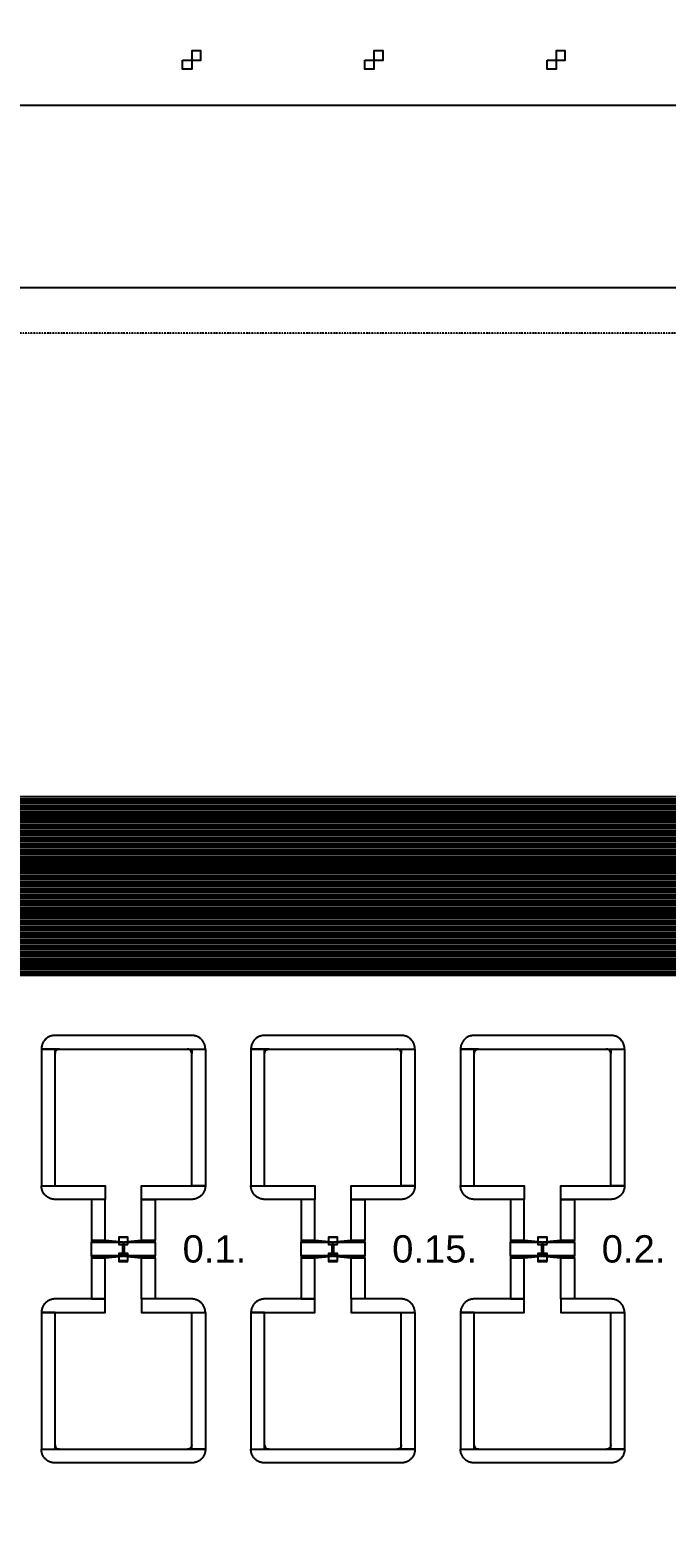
# Model space of a CAD drawing. Extents: x -50000 to 50000, y -50000 to 50000.
# Drawn here: x 18045 to 19441, y -32025 to -28734 of the extents above; entities that cross this region are included whole.
import ezdxf

# ---------------------------------------------------------------- set-up
doc = ezdxf.new("R2010")
doc.units = 0
doc.linetypes.add('DOT', pattern=[0.2, 0, -0.2])
doc.layers.get('0').update_dxf_attribs({"linetype": 'CONTINUOUS'})
for name, color, linetype in [('BASEMETAL', 4, 'CONTINUOUS'), ('DICEGRID', 3, 'CONTINUOUS'), ('FRAME', 8, 'CONTINUOUS'), ('MARKERS', 2, 'CONTINUOUS'), ('SECONDLAYER', 6, 'CONTINUOUS')]:
    doc.layers.add(name, color=color, linetype=linetype)
doc.styles.get("Standard").update_dxf_attribs({"font": 'arial.ttf'})

# ---------------------------------------------------------------- blocks, each defined once
blk = doc.blocks.new('DICINGBORDER')
for points in [[(3980, 7200), (4000, 7200), (4000, 7180), (3980, 7180)], [(4380, 7200), (4400, 7200), (4400, 7180), (4380, 7180)], [(4780, 7200), (4800, 7200), (4800, 7180), (4780, 7180)], [(4000, 0), (4020, 0), (4020, 20), (4000, 20)], [(4400, 0), (4420, 0), (4420, 20), (4400, 20)], [(4800, 0), (4820, 0), (4820, 20), (4800, 20)]]:
    blk.add_lwpolyline(points, close=True)
blk = doc.blocks.new('CHIP_JARRAY')
for points in [[(500, 5478), (6500, 5478), (6500, 5482.3), (500, 5482.3)], [(500, 5475), (6500, 5475), (6500, 5477), (500, 5477)], [(500, 5472), (6500, 5472), (6500, 5474.4), (500, 5474.4)], [(500, 5469), (6500, 5469), (6500, 5471), (500, 5471)], [(500, 5464), (6500, 5464), (6500, 5468.3), (500, 5468.3)], [(500, 5461), (6500, 5461), (6500, 5463), (500, 5463)], [(500, 5458), (6500, 5458), (6500, 5460.4), (500, 5460.4)], [(500, 5455), (6500, 5455), (6500, 5457), (500, 5457)], [(500, 5450), (6500, 5450), (6500, 5454.3), (500, 5454.3)], [(500, 5447), (6500, 5447), (6500, 5449), (500, 5449)], [(500, 5444), (6500, 5444), (6500, 5446.4), (500, 5446.4)], [(500, 5441), (6500, 5441), (6500, 5443), (500, 5443)], [(500, 5436), (6500, 5436), (6500, 5440.3), (500, 5440.3)], [(500, 5433), (6500, 5433), (6500, 5435), (500, 5435)], [(500, 5430), (6500, 5430), (6500, 5432.4), (500, 5432.4)], [(500, 5427), (6500, 5427), (6500, 5429), (500, 5429)], [(500, 5422), (6500, 5422), (6500, 5426.3), (500, 5426.3)], [(500, 5419), (6500, 5419), (6500, 5421), (500, 5421)], [(500, 5416), (6500, 5416), (6500, 5418.4), (500, 5418.4)], [(500, 5413), (6500, 5413), (6500, 5415), (500, 5415)], [(500, 5408), (6500, 5408), (6500, 5412.3), (500, 5412.3)], [(500, 5405), (6500, 5405), (6500, 5407), (500, 5407)], [(500, 5402), (6500, 5402), (6500, 5404.4), (500, 5404.4)], [(500, 5399), (6500, 5399), (6500, 5401), (500, 5401)], [(500, 5394), (6500, 5394), (6500, 5398.3), (500, 5398.3)], [(500, 5391), (6500, 5391), (6500, 5393), (500, 5393)], [(500, 5388), (6500, 5388), (6500, 5390.4), (500, 5390.4)], [(500, 5385), (6500, 5385), (6500, 5387), (500, 5387)], [(500, 5380), (6500, 5380), (6500, 5384.3), (500, 5384.3)], [(500, 5377), (6500, 5377), (6500, 5379), (500, 5379)], [(500, 5374), (6500, 5374), (6500, 5376.4), (500, 5376.4)], [(500, 5371), (6500, 5371), (6500, 5373), (500, 5373)], [(500, 5366), (6500, 5366), (6500, 5370.3), (500, 5370.3)], [(500, 5363), (6500, 5363), (6500, 5365), (500, 5365)], [(500, 5360), (6500, 5360), (6500, 5362.4), (500, 5362.4)], [(500, 5357), (6500, 5357), (6500, 5359), (500, 5359)], [(500, 5352), (6500, 5352), (6500, 5356.3), (500, 5356.3)], [(500, 5349), (6500, 5349), (6500, 5351), (500, 5351)], [(500, 5346), (6500, 5346), (6500, 5348.4), (500, 5348.4)], [(500, 5343), (6500, 5343), (6500, 5345), (500, 5345)], [(500, 5338), (6500, 5338), (6500, 5342.3), (500, 5342.3)], [(500, 5335), (6500, 5335), (6500, 5337), (500, 5337)], [(500, 5332), (6500, 5332), (6500, 5334.4), (500, 5334.4)], [(500, 5329), (6500, 5329), (6500, 5331), (500, 5331)], [(500, 5324), (6500, 5324), (6500, 5328.3), (500, 5328.3)], [(500, 5321), (6500, 5321), (6500, 5323), (500, 5323)], [(500, 5318), (6500, 5318), (6500, 5320.4), (500, 5320.4)], [(500, 5315), (6500, 5315), (6500, 5317), (500, 5317)], [(500, 5310), (6500, 5310), (6500, 5314.3), (500, 5314.3)], [(500, 5307), (6500, 5307), (6500, 5309), (500, 5309)], [(500, 5304), (6500, 5304), (6500, 5306.4), (500, 5306.4)], [(500, 5301), (6500, 5301), (6500, 5303), (500, 5303)], [(500, 5296), (6500, 5296), (6500, 5300.3), (500, 5300.3)], [(500, 5293), (6500, 5293), (6500, 5295), (500, 5295)], [(500, 5290), (6500, 5290), (6500, 5292.4), (500, 5292.4)], [(500, 5287), (6500, 5287), (6500, 5289), (500, 5289)], [(500, 5282), (6500, 5282), (6500, 5286.3), (500, 5286.3)], [(500, 5279), (6500, 5279), (6500, 5281), (500, 5281)], [(500, 5276), (6500, 5276), (6500, 5278.4), (500, 5278.4)], [(500, 5273), (6500, 5273), (6500, 5275), (500, 5275)], [(500, 5268), (6500, 5268), (6500, 5272.3), (500, 5272.3)], [(500, 5265), (6500, 5265), (6500, 5267), (500, 5267)], [(500, 5262), (6500, 5262), (6500, 5264.4), (500, 5264.4)], [(500, 5259), (6500, 5259), (6500, 5261), (500, 5261)], [(500, 5254), (6500, 5254), (6500, 5258.3), (500, 5258.3)], [(500, 5251), (6500, 5251), (6500, 5253), (500, 5253)], [(500, 5248), (6500, 5248), (6500, 5250.4), (500, 5250.4)], [(500, 5245), (6500, 5245), (6500, 5247), (500, 5247)], [(500, 5240), (6500, 5240), (6500, 5244.3), (500, 5244.3)], [(500, 5237), (6500, 5237), (6500, 5239), (500, 5239)], [(500, 5234), (6500, 5234), (6500, 5236.4), (500, 5236.4)], [(500, 5231), (6500, 5231), (6500, 5233), (500, 5233)], [(500, 5226), (6500, 5226), (6500, 5230.3), (500, 5230.3)], [(500, 5223), (6500, 5223), (6500, 5225), (500, 5225)], [(500, 5220), (6500, 5220), (6500, 5222.4), (500, 5222.4)], [(500, 5217), (6500, 5217), (6500, 5219), (500, 5219)], [(500, 5212), (6500, 5212), (6500, 5216.3), (500, 5216.3)], [(500, 5209), (6500, 5209), (6500, 5211), (500, 5211)], [(500, 5206), (6500, 5206), (6500, 5208.4), (500, 5208.4)], [(500, 5203), (6500, 5203), (6500, 5205), (500, 5205)], [(500, 5198), (6500, 5198), (6500, 5202.3), (500, 5202.3)], [(500, 5195), (6500, 5195), (6500, 5197), (500, 5197)], [(500, 5192), (6500, 5192), (6500, 5194.4), (500, 5194.4)], [(500, 5189), (6500, 5189), (6500, 5191), (500, 5191)], [(500, 5184), (6500, 5184), (6500, 5188.3), (500, 5188.3)], [(500, 5181), (6500, 5181), (6500, 5183), (500, 5183)], [(500, 5178), (6500, 5178), (6500, 5180.4), (500, 5180.4)], [(500, 5175), (6500, 5175), (6500, 5177), (500, 5177)], [(500, 5170), (6500, 5170), (6500, 5174.3), (500, 5174.3)], [(500, 5167), (6500, 5167), (6500, 5169), (500, 5169)], [(500, 5164), (6500, 5164), (6500, 5166.4), (500, 5166.4)], [(500, 5161), (6500, 5161), (6500, 5163), (500, 5163)], [(500, 5156), (6500, 5156), (6500, 5160.3), (500, 5160.3)], [(500, 5153), (6500, 5153), (6500, 5155), (500, 5155)], [(500, 5150), (6500, 5150), (6500, 5152.4), (500, 5152.4)], [(500, 5147), (6500, 5147), (6500, 5149), (500, 5149)], [(500, 5142), (6500, 5142), (6500, 5146.3), (500, 5146.3)], [(500, 5139), (6500, 5139), (6500, 5141), (500, 5141)], [(500, 5136), (6500, 5136), (6500, 5138.4), (500, 5138.4)], [(500, 5133), (6500, 5133), (6500, 5135), (500, 5135)], [(500, 5128), (6500, 5128), (6500, 5132.3), (500, 5132.3)], [(500, 5125), (6500, 5125), (6500, 5127), (500, 5127)], [(500, 5122), (6500, 5122), (6500, 5124.4), (500, 5124.4)], [(500, 5119), (6500, 5119), (6500, 5121), (500, 5121)], [(500, 5114), (6500, 5114), (6500, 5118.3), (500, 5118.3)], [(500, 5111), (6500, 5111), (6500, 5113), (500, 5113)], [(500, 5108), (6500, 5108), (6500, 5110.4), (500, 5110.4)], [(500, 5105), (6500, 5105), (6500, 5107), (500, 5107)], [(500, 5100), (6500, 5100), (6500, 5104.3), (500, 5104.3)], [(500, 5097), (6500, 5097), (6500, 5099), (500, 5099)], [(500, 5094), (6500, 5094), (6500, 5096.4), (500, 5096.4)], [(500, 5091), (6500, 5091), (6500, 5093), (500, 5093)], [(3750, 4928.7), (3930, 4928.7), (3930, 4928.7), (3930, 4930.3), (3929.8, 4931.8), (3929.6, 4933.4), (3929.3, 4934.9), (3929, 4936.5), (3928.5, 4938), (3928, 4939.5), (3927.4, 4940.9), (3926.7, 4942.3), (3926, 4943.7), (3925.2, 4945), (3924.3, 4946.3), (3923.3, 4947.6), (3922.3, 4948.8), (3921.2, 4949.9), (3920.1, 4951), (3918.9, 4952), (3917.6, 4953), (3916.3, 4953.9), (3915, 4954.7), (3913.6, 4955.4), (3912.2, 4956.1), (3910.8, 4956.7), (3909.3, 4957.2), (3907.8, 4957.7), (3906.2, 4958), (3904.7, 4958.3), (3903.1, 4958.5), (3901.6, 4958.7), (3900, 4958.7), (3600, 4958.7), (3598.4, 4958.7), (3596.9, 4958.5), (3595.3, 4958.3), (3593.8, 4958), (3592.2, 4957.7), (3590.7, 4957.2), (3589.2, 4956.7), (3587.8, 4956.1), (3586.4, 4955.4), (3585, 4954.7), (3583.7, 4953.9), (3582.4, 4953), (3581.1, 4952), (3579.9, 4951), (3578.8, 4949.9), (3577.7, 4948.8), (3576.7, 4947.6), (3575.7, 4946.3), (3574.8, 4945), (3574, 4943.7), (3573.3, 4942.3), (3572.6, 4940.9), (3572, 4939.5), (3571.5, 4938), (3571, 4936.5), (3570.7, 4934.9), (3570.4, 4933.4), (3570.2, 4931.8), (3570, 4930.3), (3570, 4928.7), (3570, 4928.7)], [(4210, 4928.7), (4390, 4928.7), (4390, 4928.7), (4390, 4930.3), (4389.8, 4931.8), (4389.6, 4933.4), (4389.3, 4934.9), (4389, 4936.5), (4388.5, 4938), (4388, 4939.5), (4387.4, 4940.9), (4386.7, 4942.3), (4386, 4943.7), (4385.2, 4945), (4384.3, 4946.3), (4383.3, 4947.6), (4382.3, 4948.8), (4381.2, 4949.9), (4380.1, 4951), (4378.9, 4952), (4377.6, 4953), (4376.3, 4953.9), (4375, 4954.7), (4373.6, 4955.4), (4372.2, 4956.1), (4370.8, 4956.7), (4369.3, 4957.2), (4367.8, 4957.7), (4366.2, 4958), (4364.7, 4958.3), (4363.1, 4958.5), (4361.6, 4958.7), (4360, 4958.7), (4060, 4958.7), (4058.4, 4958.7), (4056.9, 4958.5), (4055.3, 4958.3), (4053.8, 4958), (4052.2, 4957.7), (4050.7, 4957.2), (4049.2, 4956.7), (4047.8, 4956.1), (4046.4, 4955.4), (4045, 4954.7), (4043.7, 4953.9), (4042.4, 4953), (4041.1, 4952), (4039.9, 4951), (4038.8, 4949.9), (4037.7, 4948.8), (4036.7, 4947.6), (4035.7, 4946.3), (4034.8, 4945), (4034, 4943.7), (4033.3, 4942.3), (4032.6, 4940.9), (4032, 4939.5), (4031.5, 4938), (4031, 4936.5), (4030.7, 4934.9), (4030.4, 4933.4), (4030.2, 4931.8), (4030, 4930.3), (4030, 4928.7), (4030, 4928.7)], [(4670, 4928.7), (4850, 4928.7), (4850, 4928.7), (4850, 4930.3), (4849.8, 4931.8), (4849.6, 4933.4), (4849.3, 4934.9), (4849, 4936.5), (4848.5, 4938), (4848, 4939.5), (4847.4, 4940.9), (4846.7, 4942.3), (4846, 4943.7), (4845.2, 4945), (4844.3, 4946.3), (4843.3, 4947.6), (4842.3, 4948.8), (4841.2, 4949.9), (4840.1, 4951), (4838.9, 4952), (4837.6, 4953), (4836.3, 4953.9), (4835, 4954.7), (4833.6, 4955.4), (4832.2, 4956.1), (4830.8, 4956.7), (4829.3, 4957.2), (4827.8, 4957.7), (4826.2, 4958), (4824.7, 4958.3), (4823.1, 4958.5), (4821.6, 4958.7), (4820, 4958.7), (4520, 4958.7), (4518.4, 4958.7), (4516.9, 4958.5), (4515.3, 4958.3), (4513.8, 4958), (4512.2, 4957.7), (4510.7, 4957.2), (4509.2, 4956.7), (4507.8, 4956.1), (4506.4, 4955.4), (4505, 4954.7), (4503.7, 4953.9), (4502.4, 4953), (4501.1, 4952), (4499.9, 4951), (4498.8, 4949.9), (4497.7, 4948.8), (4496.7, 4947.6), (4495.7, 4946.3), (4494.8, 4945), (4494, 4943.7), (4493.3, 4942.3), (4492.6, 4940.9), (4492, 4939.5), (4491.5, 4938), (4491, 4936.5), (4490.7, 4934.9), (4490.4, 4933.4), (4490.2, 4931.8), (4490, 4930.3), (4490, 4928.7), (4490, 4928.7)], [(3600, 4628.7), (3600, 4928.7), (3570, 4928.7), (3570, 4628.7)], [(3600, 4928.7), (3600, 4918.7), (3600.1, 4919.7), (3600.2, 4920.8), (3600.5, 4921.8), (3600.9, 4922.8), (3601.3, 4923.7), (3601.9, 4924.6), (3602.6, 4925.4), (3603.3, 4926.1), (3604.1, 4926.8), (3605, 4927.4), (3605.9, 4927.8), (3606.9, 4928.2), (3607.9, 4928.5), (3609, 4928.6), (3610, 4928.7)], [(3900, 4928.7), (3900, 4918.7), (3899.9, 4919.7), (3899.8, 4920.8), (3899.5, 4921.8), (3899.1, 4922.8), (3898.7, 4923.7), (3898.1, 4924.6), (3897.4, 4925.4), (3896.7, 4926.1), (3895.9, 4926.8), (3895, 4927.4), (3894.1, 4927.8), (3893.1, 4928.2), (3892.1, 4928.5), (3891, 4928.6), (3890, 4928.7)], [(3900, 4628.7), (3900, 4928.7), (3930, 4928.7), (3930, 4628.7)], [(4060, 4628.7), (4060, 4928.7), (4030, 4928.7), (4030, 4628.7)], [(4060, 4928.7), (4060, 4918.7), (4060.1, 4919.7), (4060.2, 4920.8), (4060.5, 4921.8), (4060.9, 4922.8), (4061.3, 4923.7), (4061.9, 4924.6), (4062.6, 4925.4), (4063.3, 4926.1), (4064.1, 4926.8), (4065, 4927.4), (4065.9, 4927.8), (4066.9, 4928.2), (4067.9, 4928.5), (4069, 4928.6), (4070, 4928.7)], [(4360, 4928.7), (4360, 4918.7), (4359.9, 4919.7), (4359.8, 4920.8), (4359.5, 4921.8), (4359.1, 4922.8), (4358.7, 4923.7), (4358.1, 4924.6), (4357.4, 4925.4), (4356.7, 4926.1), (4355.9, 4926.8), (4355, 4927.4), (4354.1, 4927.8), (4353.1, 4928.2), (4352.1, 4928.5), (4351, 4928.6), (4350, 4928.7)], [(4360, 4628.7), (4360, 4928.7), (4390, 4928.7), (4390, 4628.7)], [(4520, 4628.7), (4520, 4928.7), (4490, 4928.7), (4490, 4628.7)], [(4520, 4928.7), (4520, 4918.7), (4520.1, 4919.7), (4520.2, 4920.8), (4520.5, 4921.8), (4520.9, 4922.8), (4521.3, 4923.7), (4521.9, 4924.6), (4522.6, 4925.4), (4523.3, 4926.1), (4524.1, 4926.8), (4525, 4927.4), (4525.9, 4927.8), (4526.9, 4928.2), (4527.9, 4928.5), (4529, 4928.6), (4530, 4928.7)], [(4820, 4928.7), (4820, 4918.7), (4819.9, 4919.7), (4819.8, 4920.8), (4819.5, 4921.8), (4819.1, 4922.8), (4818.7, 4923.7), (4818.1, 4924.6), (4817.4, 4925.4), (4816.7, 4926.1), (4815.9, 4926.8), (4815, 4927.4), (4814.1, 4927.8), (4813.1, 4928.2), (4812.1, 4928.5), (4811, 4928.6), (4810, 4928.7)], [(4820, 4628.7), (4820, 4928.7), (4850, 4928.7), (4850, 4628.7)], [(3640, 4628.7), (3710, 4628.7), (3710, 4598.7), (3600, 4598.7), (3598.4, 4598.7), (3596.9, 4598.9), (3595.3, 4599.1), (3593.8, 4599.4), (3592.2, 4599.7), (3590.7, 4600.2), (3589.2, 4600.7), (3587.8, 4601.3), (3586.4, 4602), (3585, 4602.7), (3583.7, 4603.5), (3582.4, 4604.4), (3581.1, 4605.4), (3579.9, 4606.4), (3578.8, 4607.5), (3577.7, 4608.6), (3576.7, 4609.8), (3575.7, 4611.1), (3574.8, 4612.4), (3574, 4613.7), (3573.3, 4615.1), (3572.6, 4616.5), (3572, 4617.9), (3571.5, 4619.4), (3571, 4620.9), (3570.7, 4622.5), (3570.4, 4624), (3570.2, 4625.6), (3570, 4627.1), (3570, 4628.7), (3570, 4628.7)], [(3860, 4628.7), (3930, 4628.7), (3930, 4628.7), (3930, 4627.1), (3929.8, 4625.6), (3929.6, 4624), (3929.3, 4622.5), (3929, 4620.9), (3928.5, 4619.4), (3928, 4617.9), (3927.4, 4616.5), (3926.7, 4615.1), (3926, 4613.7), (3925.2, 4612.4), (3924.3, 4611.1), (3923.3, 4609.8), (3922.3, 4608.6), (3921.2, 4607.5), (3920.1, 4606.4), (3918.9, 4605.4), (3917.6, 4604.4), (3916.3, 4603.5), (3915, 4602.7), (3913.6, 4602), (3912.2, 4601.3), (3910.8, 4600.7), (3909.3, 4600.2), (3907.8, 4599.7), (3906.2, 4599.4), (3904.7, 4599.1), (3903.1, 4598.9), (3901.6, 4598.7), (3900, 4598.7), (3790, 4598.7), (3790, 4628.7)], [(4100, 4628.7), (4170, 4628.7), (4170, 4598.7), (4060, 4598.7), (4058.4, 4598.7), (4056.9, 4598.9), (4055.3, 4599.1), (4053.8, 4599.4), (4052.2, 4599.7), (4050.7, 4600.2), (4049.2, 4600.7), (4047.8, 4601.3), (4046.4, 4602), (4045, 4602.7), (4043.7, 4603.5), (4042.4, 4604.4), (4041.1, 4605.4), (4039.9, 4606.4), (4038.8, 4607.5), (4037.7, 4608.6), (4036.7, 4609.8), (4035.7, 4611.1), (4034.8, 4612.4), (4034, 4613.7), (4033.3, 4615.1), (4032.6, 4616.5), (4032, 4617.9), (4031.5, 4619.4), (4031, 4620.9), (4030.7, 4622.5), (4030.4, 4624), (4030.2, 4625.6), (4030, 4627.1), (4030, 4628.7), (4030, 4628.7)], [(4320, 4628.7), (4390, 4628.7), (4390, 4628.7), (4390, 4627.1), (4389.8, 4625.6), (4389.6, 4624), (4389.3, 4622.5), (4389, 4620.9), (4388.5, 4619.4), (4388, 4617.9), (4387.4, 4616.5), (4386.7, 4615.1), (4386, 4613.7), (4385.2, 4612.4), (4384.3, 4611.1), (4383.3, 4609.8), (4382.3, 4608.6), (4381.2, 4607.5), (4380.1, 4606.4), (4378.9, 4605.4), (4377.6, 4604.4), (4376.3, 4603.5), (4375, 4602.7), (4373.6, 4602), (4372.2, 4601.3), (4370.8, 4600.7), (4369.3, 4600.2), (4367.8, 4599.7), (4366.2, 4599.4), (4364.7, 4599.1), (4363.1, 4598.9), (4361.6, 4598.7), (4360, 4598.7), (4250, 4598.7), (4250, 4628.7)], [(4560, 4628.7), (4630, 4628.7), (4630, 4598.7), (4520, 4598.7), (4518.4, 4598.7), (4516.9, 4598.9), (4515.3, 4599.1), (4513.8, 4599.4), (4512.2, 4599.7), (4510.7, 4600.2), (4509.2, 4600.7), (4507.8, 4601.3), (4506.4, 4602), (4505, 4602.7), (4503.7, 4603.5), (4502.4, 4604.4), (4501.1, 4605.4), (4499.9, 4606.4), (4498.8, 4607.5), (4497.7, 4608.6), (4496.7, 4609.8), (4495.7, 4611.1), (4494.8, 4612.4), (4494, 4613.7), (4493.3, 4615.1), (4492.6, 4616.5), (4492, 4617.9), (4491.5, 4619.4), (4491, 4620.9), (4490.7, 4622.5), (4490.4, 4624), (4490.2, 4625.6), (4490, 4627.1), (4490, 4628.7), (4490, 4628.7)], [(4780, 4628.7), (4850, 4628.7), (4850, 4628.7), (4850, 4627.1), (4849.8, 4625.6), (4849.6, 4624), (4849.3, 4622.5), (4849, 4620.9), (4848.5, 4619.4), (4848, 4617.9), (4847.4, 4616.5), (4846.7, 4615.1), (4846, 4613.7), (4845.2, 4612.4), (4844.3, 4611.1), (4843.3, 4609.8), (4842.3, 4608.6), (4841.2, 4607.5), (4840.1, 4606.4), (4838.9, 4605.4), (4837.6, 4604.4), (4836.3, 4603.5), (4835, 4602.7), (4833.6, 4602), (4832.2, 4601.3), (4830.8, 4600.7), (4829.3, 4600.2), (4827.8, 4599.7), (4826.2, 4599.4), (4824.7, 4599.1), (4823.1, 4598.9), (4821.6, 4598.7), (4820, 4598.7), (4710, 4598.7), (4710, 4628.7)], [(3710, 4508.7), (3710, 4598.7), (3680, 4598.7), (3680, 4508.7)], [(3790, 4508.7), (3790, 4598.7), (3820, 4598.7), (3820, 4508.7)], [(4170, 4508.7), (4170, 4598.7), (4140, 4598.7), (4140, 4508.7)], [(4250, 4508.7), (4250, 4598.7), (4280, 4598.7), (4280, 4508.7)], [(4630, 4508.7), (4630, 4598.7), (4600, 4598.7), (4600, 4508.7)], [(4710, 4508.7), (4710, 4598.7), (4740, 4598.7), (4740, 4508.7)], [(3749, 4504.7), (3710, 4508.7), (3680, 4508.7), (3680, 4504.7)], [(3820, 4504.7), (3820, 4508.7), (3790, 4508.7), (3751, 4504.7)], [(4209, 4504.7), (4170, 4508.7), (4140, 4508.7), (4140, 4504.7)], [(4280, 4504.7), (4280, 4508.7), (4250, 4508.7), (4211, 4504.7)], [(4669, 4504.7), (4630, 4508.7), (4600, 4508.7), (4600, 4504.7)], [(4740, 4504.7), (4740, 4508.7), (4710, 4508.7), (4671, 4504.7)], [(3820, 4504.7), (3820, 4474.7), (3680, 4474.7), (3680, 4504.7)], [(4280, 4504.7), (4280, 4474.7), (4140, 4474.7), (4140, 4504.7)], [(4740, 4504.7), (4740, 4474.7), (4600, 4474.7), (4600, 4504.7)], [(3710, 4470), (3749, 4474), (3680, 4474), (3680, 4470)], [(3710, 4380), (3710, 4470), (3680, 4470), (3680, 4380)], [(3820, 4470), (3820, 4474), (3751, 4474), (3790, 4470)], [(3790, 4380), (3790, 4470), (3820, 4470), (3820, 4380)], [(4170, 4470), (4209, 4474), (4140, 4474), (4140, 4470)], [(4170, 4380), (4170, 4470), (4140, 4470), (4140, 4380)], [(4280, 4470), (4280, 4474), (4211, 4474), (4250, 4470)], [(4250, 4380), (4250, 4470), (4280, 4470), (4280, 4380)], [(4630, 4470), (4669, 4474), (4600, 4474), (4600, 4470)], [(4630, 4380), (4630, 4470), (4600, 4470), (4600, 4380)], [(4740, 4470), (4740, 4474), (4671, 4474), (4710, 4470)], [(4710, 4380), (4710, 4470), (4740, 4470), (4740, 4380)], [(3640, 4350), (3710, 4350), (3710, 4380), (3600, 4380), (3598.4, 4380), (3596.9, 4379.8), (3595.3, 4379.6), (3593.8, 4379.3), (3592.2, 4379), (3590.7, 4378.5), (3589.2, 4378), (3587.8, 4377.4), (3586.4, 4376.7), (3585, 4376), (3583.7, 4375.2), (3582.4, 4374.3), (3581.1, 4373.3), (3579.9, 4372.3), (3578.8, 4371.2), (3577.7, 4370.1), (3576.7, 4368.9), (3575.7, 4367.6), (3574.8, 4366.3), (3574, 4365), (3573.3, 4363.6), (3572.6, 4362.2), (3572, 4360.8), (3571.5, 4359.3), (3571, 4357.8), (3570.7, 4356.2), (3570.4, 4354.7), (3570.2, 4353.1), (3570, 4351.6), (3570, 4350), (3570, 4350)], [(3860, 4350), (3930, 4350), (3930, 4350), (3930, 4351.6), (3929.8, 4353.1), (3929.6, 4354.7), (3929.3, 4356.2), (3929, 4357.8), (3928.5, 4359.3), (3928, 4360.8), (3927.4, 4362.2), (3926.7, 4363.6), (3926, 4365), (3925.2, 4366.3), (3924.3, 4367.6), (3923.3, 4368.9), (3922.3, 4370.1), (3921.2, 4371.2), (3920.1, 4372.3), (3918.9, 4373.3), (3917.6, 4374.3), (3916.3, 4375.2), (3915, 4376), (3913.6, 4376.7), (3912.2, 4377.4), (3910.8, 4378), (3909.3, 4378.5), (3907.8, 4379), (3906.2, 4379.3), (3904.7, 4379.6), (3903.1, 4379.8), (3901.6, 4380), (3900, 4380), (3790, 4380), (3790, 4350)], [(4100, 4350), (4170, 4350), (4170, 4380), (4060, 4380), (4058.4, 4380), (4056.9, 4379.8), (4055.3, 4379.6), (4053.8, 4379.3), (4052.2, 4379), (4050.7, 4378.5), (4049.2, 4378), (4047.8, 4377.4), (4046.4, 4376.7), (4045, 4376), (4043.7, 4375.2), (4042.4, 4374.3), (4041.1, 4373.3), (4039.9, 4372.3), (4038.8, 4371.2), (4037.7, 4370.1), (4036.7, 4368.9), (4035.7, 4367.6), (4034.8, 4366.3), (4034, 4365), (4033.3, 4363.6), (4032.6, 4362.2), (4032, 4360.8), (4031.5, 4359.3), (4031, 4357.8), (4030.7, 4356.2), (4030.4, 4354.7), (4030.2, 4353.1), (4030, 4351.6), (4030, 4350), (4030, 4350)], [(4320, 4350), (4390, 4350), (4390, 4350), (4390, 4351.6), (4389.8, 4353.1), (4389.6, 4354.7), (4389.3, 4356.2), (4389, 4357.8), (4388.5, 4359.3), (4388, 4360.8), (4387.4, 4362.2), (4386.7, 4363.6), (4386, 4365), (4385.2, 4366.3), (4384.3, 4367.6), (4383.3, 4368.9), (4382.3, 4370.1), (4381.2, 4371.2), (4380.1, 4372.3), (4378.9, 4373.3), (4377.6, 4374.3), (4376.3, 4375.2), (4375, 4376), (4373.6, 4376.7), (4372.2, 4377.4), (4370.8, 4378), (4369.3, 4378.5), (4367.8, 4379), (4366.2, 4379.3), (4364.7, 4379.6), (4363.1, 4379.8), (4361.6, 4380), (4360, 4380), (4250, 4380), (4250, 4350)], [(4560, 4350), (4630, 4350), (4630, 4380), (4520, 4380), (4518.4, 4380), (4516.9, 4379.8), (4515.3, 4379.6), (4513.8, 4379.3), (4512.2, 4379), (4510.7, 4378.5), (4509.2, 4378), (4507.8, 4377.4), (4506.4, 4376.7), (4505, 4376), (4503.7, 4375.2), (4502.4, 4374.3), (4501.1, 4373.3), (4499.9, 4372.3), (4498.8, 4371.2), (4497.7, 4370.1), (4496.7, 4368.9), (4495.7, 4367.6), (4494.8, 4366.3), (4494, 4365), (4493.3, 4363.6), (4492.6, 4362.2), (4492, 4360.8), (4491.5, 4359.3), (4491, 4357.8), (4490.7, 4356.2), (4490.4, 4354.7), (4490.2, 4353.1), (4490, 4351.6), (4490, 4350), (4490, 4350)], [(4780, 4350), (4850, 4350), (4850, 4350), (4850, 4351.6), (4849.8, 4353.1), (4849.6, 4354.7), (4849.3, 4356.2), (4849, 4357.8), (4848.5, 4359.3), (4848, 4360.8), (4847.4, 4362.2), (4846.7, 4363.6), (4846, 4365), (4845.2, 4366.3), (4844.3, 4367.6), (4843.3, 4368.9), (4842.3, 4370.1), (4841.2, 4371.2), (4840.1, 4372.3), (4838.9, 4373.3), (4837.6, 4374.3), (4836.3, 4375.2), (4835, 4376), (4833.6, 4376.7), (4832.2, 4377.4), (4830.8, 4378), (4829.3, 4378.5), (4827.8, 4379), (4826.2, 4379.3), (4824.7, 4379.6), (4823.1, 4379.8), (4821.6, 4380), (4820, 4380), (4710, 4380), (4710, 4350)], [(3600, 4050), (3600, 4350), (3570, 4350), (3570, 4050)], [(3900, 4050), (3900, 4350), (3930, 4350), (3930, 4050)], [(4060, 4050), (4060, 4350), (4030, 4350), (4030, 4050)], [(4360, 4050), (4360, 4350), (4390, 4350), (4390, 4050)], [(4520, 4050), (4520, 4350), (4490, 4350), (4490, 4050)], [(4820, 4050), (4820, 4350), (4850, 4350), (4850, 4050)], [(3750, 4050), (3930, 4050), (3930, 4050), (3930, 4048.4), (3929.8, 4046.9), (3929.6, 4045.3), (3929.3, 4043.8), (3929, 4042.2), (3928.5, 4040.7), (3928, 4039.2), (3927.4, 4037.8), (3926.7, 4036.4), (3926, 4035), (3925.2, 4033.7), (3924.3, 4032.4), (3923.3, 4031.1), (3922.3, 4029.9), (3921.2, 4028.8), (3920.1, 4027.7), (3918.9, 4026.7), (3917.6, 4025.7), (3916.3, 4024.8), (3915, 4024), (3913.6, 4023.3), (3912.2, 4022.6), (3910.8, 4022), (3909.3, 4021.5), (3907.8, 4021), (3906.2, 4020.7), (3904.7, 4020.4), (3903.1, 4020.2), (3901.6, 4020), (3900, 4020), (3600, 4020), (3598.4, 4020), (3596.9, 4020.2), (3595.3, 4020.4), (3593.8, 4020.7), (3592.2, 4021), (3590.7, 4021.5), (3589.2, 4022), (3587.8, 4022.6), (3586.4, 4023.3), (3585, 4024), (3583.7, 4024.8), (3582.4, 4025.7), (3581.1, 4026.7), (3579.9, 4027.7), (3578.8, 4028.8), (3577.7, 4029.9), (3576.7, 4031.1), (3575.7, 4032.4), (3574.8, 4033.7), (3574, 4035), (3573.3, 4036.4), (3572.6, 4037.8), (3572, 4039.2), (3571.5, 4040.7), (3571, 4042.2), (3570.7, 4043.8), (3570.4, 4045.3), (3570.2, 4046.9), (3570, 4048.4), (3570, 4050), (3570, 4050)], [(3600, 4050), (3600, 4060), (3600.1, 4059), (3600.2, 4057.9), (3600.5, 4056.9), (3600.9, 4055.9), (3601.3, 4055), (3601.9, 4054.1), (3602.6, 4053.3), (3603.3, 4052.6), (3604.1, 4051.9), (3605, 4051.3), (3605.9, 4050.9), (3606.9, 4050.5), (3607.9, 4050.2), (3609, 4050.1), (3610, 4050)], [(3900, 4050), (3900, 4060), (3899.9, 4059), (3899.8, 4057.9), (3899.5, 4056.9), (3899.1, 4055.9), (3898.7, 4055), (3898.1, 4054.1), (3897.4, 4053.3), (3896.7, 4052.6), (3895.9, 4051.9), (3895, 4051.3), (3894.1, 4050.9), (3893.1, 4050.5), (3892.1, 4050.2), (3891, 4050.1), (3890, 4050)], [(4210, 4050), (4390, 4050), (4390, 4050), (4390, 4048.4), (4389.8, 4046.9), (4389.6, 4045.3), (4389.3, 4043.8), (4389, 4042.2), (4388.5, 4040.7), (4388, 4039.2), (4387.4, 4037.8), (4386.7, 4036.4), (4386, 4035), (4385.2, 4033.7), (4384.3, 4032.4), (4383.3, 4031.1), (4382.3, 4029.9), (4381.2, 4028.8), (4380.1, 4027.7), (4378.9, 4026.7), (4377.6, 4025.7), (4376.3, 4024.8), (4375, 4024), (4373.6, 4023.3), (4372.2, 4022.6), (4370.8, 4022), (4369.3, 4021.5), (4367.8, 4021), (4366.2, 4020.7), (4364.7, 4020.4), (4363.1, 4020.2), (4361.6, 4020), (4360, 4020), (4060, 4020), (4058.4, 4020), (4056.9, 4020.2), (4055.3, 4020.4), (4053.8, 4020.7), (4052.2, 4021), (4050.7, 4021.5), (4049.2, 4022), (4047.8, 4022.6), (4046.4, 4023.3), (4045, 4024), (4043.7, 4024.8), (4042.4, 4025.7), (4041.1, 4026.7), (4039.9, 4027.7), (4038.8, 4028.8), (4037.7, 4029.9), (4036.7, 4031.1), (4035.7, 4032.4), (4034.8, 4033.7), (4034, 4035), (4033.3, 4036.4), (4032.6, 4037.8), (4032, 4039.2), (4031.5, 4040.7), (4031, 4042.2), (4030.7, 4043.8), (4030.4, 4045.3), (4030.2, 4046.9), (4030, 4048.4), (4030, 4050), (4030, 4050)], [(4060, 4050), (4060, 4060), (4060.1, 4059), (4060.2, 4057.9), (4060.5, 4056.9), (4060.9, 4055.9), (4061.3, 4055), (4061.9, 4054.1), (4062.6, 4053.3), (4063.3, 4052.6), (4064.1, 4051.9), (4065, 4051.3), (4065.9, 4050.9), (4066.9, 4050.5), (4067.9, 4050.2), (4069, 4050.1), (4070, 4050)], [(4360, 4050), (4360, 4060), (4359.9, 4059), (4359.8, 4057.9), (4359.5, 4056.9), (4359.1, 4055.9), (4358.7, 4055), (4358.1, 4054.1), (4357.4, 4053.3), (4356.7, 4052.6), (4355.9, 4051.9), (4355, 4051.3), (4354.1, 4050.9), (4353.1, 4050.5), (4352.1, 4050.2), (4351, 4050.1), (4350, 4050)], [(4670, 4050), (4850, 4050), (4850, 4050), (4850, 4048.4), (4849.8, 4046.9), (4849.6, 4045.3), (4849.3, 4043.8), (4849, 4042.2), (4848.5, 4040.7), (4848, 4039.2), (4847.4, 4037.8), (4846.7, 4036.4), (4846, 4035), (4845.2, 4033.7), (4844.3, 4032.4), (4843.3, 4031.1), (4842.3, 4029.9), (4841.2, 4028.8), (4840.1, 4027.7), (4838.9, 4026.7), (4837.6, 4025.7), (4836.3, 4024.8), (4835, 4024), (4833.6, 4023.3), (4832.2, 4022.6), (4830.8, 4022), (4829.3, 4021.5), (4827.8, 4021), (4826.2, 4020.7), (4824.7, 4020.4), (4823.1, 4020.2), (4821.6, 4020), (4820, 4020), (4520, 4020), (4518.4, 4020), (4516.9, 4020.2), (4515.3, 4020.4), (4513.8, 4020.7), (4512.2, 4021), (4510.7, 4021.5), (4509.2, 4022), (4507.8, 4022.6), (4506.4, 4023.3), (4505, 4024), (4503.7, 4024.8), (4502.4, 4025.7), (4501.1, 4026.7), (4499.9, 4027.7), (4498.8, 4028.8), (4497.7, 4029.9), (4496.7, 4031.1), (4495.7, 4032.4), (4494.8, 4033.7), (4494, 4035), (4493.3, 4036.4), (4492.6, 4037.8), (4492, 4039.2), (4491.5, 4040.7), (4491, 4042.2), (4490.7, 4043.8), (4490.4, 4045.3), (4490.2, 4046.9), (4490, 4048.4), (4490, 4050), (4490, 4050)], [(4520, 4050), (4520, 4060), (4520.1, 4059), (4520.2, 4057.9), (4520.5, 4056.9), (4520.9, 4055.9), (4521.3, 4055), (4521.9, 4054.1), (4522.6, 4053.3), (4523.3, 4052.6), (4524.1, 4051.9), (4525, 4051.3), (4525.9, 4050.9), (4526.9, 4050.5), (4527.9, 4050.2), (4529, 4050.1), (4530, 4050)], [(4820, 4050), (4820, 4060), (4819.9, 4059), (4819.8, 4057.9), (4819.5, 4056.9), (4819.1, 4055.9), (4818.7, 4055), (4818.1, 4054.1), (4817.4, 4053.3), (4816.7, 4052.6), (4815.9, 4051.9), (4815, 4051.3), (4814.1, 4050.9), (4813.1, 4050.5), (4812.1, 4050.2), (4811, 4050.1), (4810, 4050)]]:
    blk.add_lwpolyline(points, close=True)
at = {"layer": 'DICEGRID'}
blk.add_lwpolyline([(400, 400), (6600, 400), (6600, 6600), (400, 6600)], close=True, dxfattribs=at)
at = {"layer": 'FRAME'}
blk.add_lwpolyline([(0, 0), (7000, 0), (7000, 7000), (0, 7000)], close=True, dxfattribs=at)
at = {"layer": 'FRAME', "linetype": 'DOT'}
blk.add_lwpolyline([(500, 500), (6500, 500), (6500, 6500), (500, 6500)], close=True, dxfattribs=at)
at = {"layer": 'JUNCTION'}
for points in [[(3760, 4499.7), (3760, 4514.7), (3740, 4514.7), (3740, 4499.7)], [(4220, 4499.7), (4220, 4514.7), (4200, 4514.7), (4200, 4499.7)], [(4680, 4499.7), (4680, 4514.7), (4660, 4514.7), (4660, 4499.7)], [(3760, 4464.7), (3760, 4479.7), (3740, 4479.7), (3740, 4464.7)], [(3751.5, 4490.6), (3751.5, 4499.7), (3748.5, 4499.7), (3748.5, 4490.6)], [(3751.5, 4489.2), (3750.1, 4489.7), (3749.9, 4489.7), (3748.5, 4489.2)], [(3751.5, 4479.7), (3751.5, 4489.2), (3748.5, 4489.2), (3748.5, 4479.7)], [(3750.1, 4489.7), (3750.1, 4490.4), (3749.9, 4490.4), (3749.9, 4489.7)], [(4220, 4464.7), (4220, 4479.7), (4200, 4479.7), (4200, 4464.7)], [(4211.5, 4490.6), (4211.5, 4499.7), (4208.5, 4499.7), (4208.5, 4490.6)], [(4211.5, 4489.2), (4210.1, 4489.7), (4209.9, 4489.7), (4208.5, 4489.2)], [(4211.5, 4479.7), (4211.5, 4489.2), (4208.5, 4489.2), (4208.5, 4479.7)], [(4210.1, 4489.7), (4210.1, 4490.4), (4209.9, 4490.4), (4209.9, 4489.7)], [(4680, 4464.7), (4680, 4479.7), (4660, 4479.7), (4660, 4464.7)], [(4671.5, 4490.6), (4671.5, 4499.7), (4668.5, 4499.7), (4668.5, 4490.6)], [(4671.5, 4489.2), (4670.1, 4489.7), (4669.9, 4489.7), (4668.5, 4489.2)], [(4671.5, 4479.7), (4671.5, 4489.2), (4668.5, 4489.2), (4668.5, 4479.7)], [(4670.1, 4489.7), (4670.1, 4490.4), (4669.9, 4490.4), (4669.9, 4489.7)]]:
    blk.add_lwpolyline(points, close=True, dxfattribs=at)
at = {"layer": 'SECONDLAYER'}
for points in [[(3760, 4499.3), (3760, 4515.7), (3740, 4515.7), (3740, 4499.3)], [(4220, 4499.3), (4220, 4515.7), (4200, 4515.7), (4200, 4499.3)], [(4680, 4499.3), (4680, 4515.7), (4660, 4515.7), (4660, 4499.3)], [(3760, 4462.2), (3760, 4478.6), (3740, 4478.6), (3740, 4462.2)], [(3752.2, 4490.6), (3752.2, 4499.3), (3747.8, 4499.3), (3747.8, 4490.6)], [(3752.2, 4490.4), (3752.2, 4490.6), (3747.8, 4490.6), (3747.8, 4490.4)], [(3752.2, 4488.1), (3750.4, 4489), (3749.6, 4489), (3747.8, 4488.1)], [(3752.2, 4478.6), (3752.2, 4488.1), (3747.8, 4488.1), (3747.8, 4478.6)], [(3750.4, 4489), (3750.4, 4490.4), (3749.6, 4490.4), (3749.6, 4489)], [(4220, 4462.2), (4220, 4478.6), (4200, 4478.6), (4200, 4462.2)], [(4212.2, 4490.6), (4212.2, 4499.3), (4207.8, 4499.3), (4207.8, 4490.6)], [(4212.2, 4490.4), (4212.2, 4490.6), (4207.8, 4490.6), (4207.8, 4490.4)], [(4212.2, 4488.1), (4210.4, 4489), (4209.6, 4489), (4207.8, 4488.1)], [(4212.2, 4478.6), (4212.2, 4488.1), (4207.8, 4488.1), (4207.8, 4478.6)], [(4210.4, 4489), (4210.4, 4490.4), (4209.6, 4490.4), (4209.6, 4489)], [(4680, 4462.2), (4680, 4478.6), (4660, 4478.6), (4660, 4462.2)], [(4672.2, 4490.6), (4672.2, 4499.3), (4667.8, 4499.3), (4667.8, 4490.6)], [(4672.2, 4490.4), (4672.2, 4490.6), (4667.8, 4490.6), (4667.8, 4490.4)], [(4672.2, 4488.1), (4670.4, 4489), (4669.6, 4489), (4667.8, 4488.1)], [(4672.2, 4478.6), (4672.2, 4488.1), (4667.8, 4488.1), (4667.8, 4478.6)], [(4670.4, 4489), (4670.4, 4490.4), (4669.6, 4490.4), (4669.6, 4489)]]:
    blk.add_lwpolyline(points, close=True, dxfattribs=at)
at = {"layer": 'UNDERCUT'}
for points in [[(3751.5, 4490.4), (3751.5, 4490.6), (3748.5, 4490.6), (3748.5, 4490.4)], [(4211.5, 4490.4), (4211.5, 4490.6), (4208.5, 4490.6), (4208.5, 4490.4)], [(4671.5, 4490.4), (4671.5, 4490.6), (4668.5, 4490.6), (4668.5, 4490.4)]]:
    blk.add_lwpolyline(points, close=True, dxfattribs=at)
at = {"layer": 'MARKERS'}
for s, p in [('0.1.', (3880, 4460)), ('0.15.', (4340, 4460)), ('0.2.', (4800, 4460))]:
    blk.add_text(s, height=60, dxfattribs=at).set_placement(p)

msp = doc.modelspace()

# ---------------------------------------------------------------- linework, layer by layer
at = {"layer": 'FRAME'}
for radius in [50000, 49500]:
    msp.add_circle((0, 0), radius, dxfattribs=at)

# ---------------------------------------------------------------- block references
at = {"layer": 'BASEMETAL'}
msp.add_blockref('CHIP_JARRAY', (14500, -35900), dxfattribs=at)
at = {"layer": 'MARKERS'}
for p in [(14400, -28800), (14400, -36000)]:
    msp.add_blockref('DICINGBORDER', p, dxfattribs=at)

doc.saveas('drawing.dxf')
